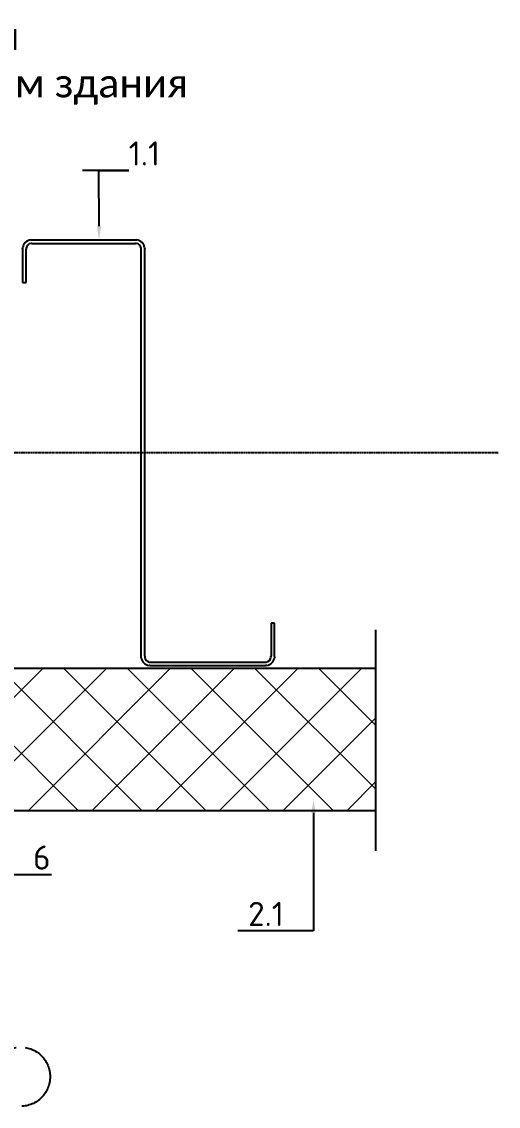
# Model space of a CAD drawing. Header units: millimetres. Extents: x -3689 to 2883575, y -702957 to -604547.
# Drawn here: x 2870582 to 2870918, y -666406 to -665642 of the extents above; entities that cross this region are included whole.
import ezdxf
from ezdxf import colors
from ezdxf.entities.mleader import LeaderData, LeaderLine
from ezdxf.math import Vec2, Vec3

# ---------------------------------------------------------------- set-up
doc = ezdxf.new("R2010")
doc.units = ezdxf.units.MM
doc.linetypes.add('CENTER', pattern=[50.800000000000004, 31.75, -6.35, 6.35, -6.35])
for name, color, linetype in [('A-DOOR-IDEN', 12, 'Continuous'), ('A-FLOR-IDEN', 14, 'Continuous'), ('S-GRID', 133, 'CENTER'), ('S-METL', 14, 'Continuous')]:
    doc.layers.add(name, color=color, linetype=linetype)
doc.styles.add('Calibri', font='calibri.ttf')
doc.styles.add('ЕСКД', font='isocpeur.ttf')

msp = doc.modelspace()

# ---------------------------------------------------------------- hatches: boundary and pattern name
at = {"lineweight": 0}
h = msp.add_hatch(dxfattribs=at)
h.set_pattern_fill('ANSI37', color=181, scale=10, angle=89.99999999999997, style=0)
h.set_pattern_definition([(134.9999999999999, (2871300.423298533, -666157.2262723127), (-22.4506403026729, -22.45064030267286), []), (225, (2871300.423298533, -666157.2262723127), (22.45064030267286, -22.4506403026729), [])])
edge = h.paths.add_edge_path()
edge.add_line((2870300.423298533, -666197.2262723127), (2870831.680241141, -666197.2262723127))
edge.add_line((2870831.680241141, -666195.0782184814), (2870831.680241141, -666097.2262723127))
edge.add_line((2870831.680241141, -666097.2262723127), (2870300.423298533, -666097.2262723127))
edge.add_line((2870300.423298533, -666097.2262723127), (2870300.423298533, -666195.5727541357))

# ---------------------------------------------------------------- linework, layer by layer
at = {"color": 5}
for p, q in [((2870831.680241141, -666097.2262723127), (2870300.423298533, -666097.2262723127)), ((2870300.423298533, -666197.2262723127), (2870831.680241141, -666197.2262723127))]:
    msp.add_line(p, q, dxfattribs=at)
at = {"color": 5, "lineweight": 0}
msp.add_line((2870831.680241141, -666197.2262723127), (2870831.680241141, -666097.2262723127), dxfattribs=at)
at = {"layer": 'S-GRID', "ltscale": 0.01}
msp.add_line((2870168.016987823, -665945.2025432113), (2870917.973690183, -665945.2025432113), dxfattribs=at)
at = {"layer": 'S-GRID'}
msp.add_circle((2870581.371226921, -666384.881048167), 20.86386980832669, dxfattribs=at)
at = {"layer": 'S-METL'}
for p, q in [((2870588.445726062, -665795.3199317218), (2870589.326583058, -665795.2569315861)), ((2870589.326583058, -665795.2569315861), (2870662.415870784, -665795.2569315861)), ((2870662.415870784, -665795.2569315861), (2870663.29672778, -665795.3199317218)), ((2870582.871226921, -665801.7122877229), (2870582.934227056, -665800.8314307272)), ((2870582.871226921, -665801.7122877229), (2870582.871226921, -665825.2569315861)), ((2870585.415101646, -665801.1881266431), (2870585.371226921, -665801.8015754493)), ((2870585.371226921, -665825.2569315861), (2870585.371226921, -665801.8015754493)), ((2870589.415870784, -665797.7569315861), (2870588.802421978, -665797.8008063106)), ((2870589.415870784, -665797.7569315861), (2870662.326583058, -665797.7569315861)), ((2870662.940031864, -665797.8008063106), (2870662.326583058, -665797.7569315861)), ((2870666.371226921, -665801.8015754493), (2870666.327352196, -665801.1881266431)), ((2870666.371226921, -666088.8015754493), (2870666.371226921, -665801.8015754493)), ((2870668.808226785, -665800.831430727), (2870668.871226921, -665801.7122877229)), ((2870668.871226921, -666088.7122877229), (2870668.871226921, -665801.7122877229)), ((2870582.871226921, -665825.2569315861), (2870585.371226921, -665825.2569315861)), ((2870760.371226921, -666065.2569315861), (2870757.871226921, -666065.2569315861)), ((2870757.871226921, -666065.2569315861), (2870757.871226921, -666088.7122877229)), ((2870760.371226921, -666088.8015754493), (2870760.371226921, -666065.2569315861)), ((2870666.434227056, -666089.682432445), (2870666.371226921, -666088.8015754493)), ((2870668.871226921, -666088.7122877229), (2870668.915101646, -666089.325736529)), ((2870672.302421978, -666092.7130568615), (2870672.915870784, -666092.7569315861)), ((2870672.915870784, -666092.7569315861), (2870753.826583058, -666092.7569315861)), ((2870753.826583058, -666092.7569315861), (2870754.440031864, -666092.7130568615)), ((2870757.827352196, -666089.325736529), (2870757.871226921, -666088.7122877229)), ((2870760.371226921, -666088.8015754493), (2870760.308226785, -666089.682432445)), ((2870672.826583058, -666095.2569315861), (2870671.945726062, -666095.1939314504)), ((2870672.826583058, -666095.2569315861), (2870753.915870784, -666095.2569315861)), ((2870754.79672778, -666095.1939314504), (2870753.915870784, -666095.2569315861))]:
    msp.add_line(p, q, dxfattribs=at)
at = {"layer": 'S-METL', "ltscale": 10}
msp.add_line((2870831.680241141, -666225.7242125627), (2870831.680241141, -666069.9880353513), dxfattribs=at)
at = {"layer": 'S-METL'}
for centre, radius, start, end in [((2870589.371226921, -665801.7569315861), 6.503192992111006, 98.18181817978014, 171.8181818202106), ((2870662.371226921, -665801.7569315861), 6.503192992112674, 8.181818179789367, 81.81818182021986), ((2870589.371226921, -665801.7569315861), 3.996807007888898, 98.18181817978014, 171.8181818202106), ((2870662.371226921, -665801.7569315861), 3.996807007883236, 8.181818179789367, 81.81818182021986), ((2870672.871226921, -666088.7569315861), 6.503192992112757, 188.1818181797894, 261.8181818202199), ((2870672.871226921, -666088.7569315861), 3.996807007889136, 188.1818181797894, 261.8181818202199), ((2870753.871226921, -666088.7569315861), 3.996807007889137, 278.1818181797801, 351.8181818202106), ((2870753.871226921, -666088.7569315861), 6.503192992117401, 278.1818181797801, 351.8181818202106)]:
    msp.add_arc(centre, radius, start, end, dxfattribs=at)

# ---------------------------------------------------------------- texts
at = {"layer": 'A-DOOR-IDEN', "linetype": 'ByBlock', "ltscale": 500, "insert": (2870472.844596121, -665670.8126104417), "char_height": 20, "width": 440.4091309375217, "attachment_point": 5, "style": 'Calibri'}
msp.add_mtext('Узлы крепления \\Pсэндвич-панелей по углам здания', dxfattribs=at)

# ---------------------------------------------------------------- leaders
at = {"layer": 'A-FLOR-IDEN'}
ml = msp.add_multileader_mtext('Standard', dxfattribs=at)
ml.set_content('1.1', color=256, style='ЕСКД')
ml.set_leader_properties()
ml.build(insert=Vec2(0, 0))
ml.multileader.update_dxf_attribs({"text_left_attachment_type": 6, "text_right_attachment_type": 6, "dogleg_length": 20.96987534605703, "arrow_head_size": 9.600000000000001})
ctx = ml.context
ctx.base_point, ctx.char_height, ctx.arrow_head_size, ctx.landing_gap_size, ctx.plane_origin, ctx.plane_x_axis, ctx.plane_y_axis = Vec3(2870657.622235803, -665746.326484744), 17, 9.600000000000001, 0, Vec3(2870777.438508841, -665771.7378250811), Vec3(1, -2.258681448315656e-12), Vec3(2.258681448315656e-12, 1)
ctx.left_attachment, ctx.right_attachment = 6, 6
notes = []
notes.append((ctx, [(1, (1, 1, 0), (2870636.652360457, -665746.326484744), (1, -2.258681448315656e-12), 20.96987534605703, [(0, [(2870636.700407093, -665795.2569315861)], 0, [])])]))
ctx.mtext.insert, ctx.mtext.text_direction, ctx.mtext.rotation, ctx.mtext.width, ctx.mtext.flow_direction = Vec3(2870657.622235803, -665725.926484744), Vec3(1, -2.258882650657248e-12), 6.283185307177328, 77.51149692218215, 5
ml = msp.add_multileader_mtext('Standard', dxfattribs=at)
ml.set_content('2.1', color=256, style='ЕСКД')
ml.set_leader_properties()
ml.build(insert=Vec2(0, 0))
ml.multileader.update_dxf_attribs({"text_left_attachment_type": 6, "text_right_attachment_type": 6, "dogleg_length": 20.96987534605703, "arrow_head_size": 9.600000000000001})
ctx = ml.context
ctx.base_point, ctx.char_height, ctx.arrow_head_size, ctx.landing_gap_size, ctx.plane_origin, ctx.plane_x_axis, ctx.plane_y_axis = Vec3(2870744.777525167, -666282.1006799543), 17, 9.600000000000001, 0, Vec3(2870647.061252129, -666256.6893396172), Vec3(1, -2.258681448315656e-12), Vec3(2.258681448315656e-12, 1)
ctx.left_attachment, ctx.right_attachment, ctx.text_align_type = 6, 6, 2
notes.append((ctx, [(1, (1, 1, 0), (2870787.847400513, -666282.1006799543), (-1, 2.258681448315656e-12), 20.96987534605703, [(0, [(2870787.799353877, -666189.4876827097)], 0, [])])]))
ctx.mtext.insert, ctx.mtext.text_direction, ctx.mtext.rotation, ctx.mtext.width, ctx.mtext.alignment, ctx.mtext.flow_direction = Vec3(2870766.877525167, -666261.7006799543), Vec3(1, -2.258882650657248e-12), 6.283185307177328, 77.51149692218215, 3, 5
ml = msp.add_multileader_mtext('Standard', dxfattribs=at)
ml.set_content('6', color=256, style='ЕСКД')
ml.set_leader_properties()
ml.build(insert=Vec2(0, 0))
ml.multileader.update_dxf_attribs({"text_left_attachment_type": 6, "text_right_attachment_type": 6, "dogleg_length": 20.96987534605703, "arrow_head_size": 9.600000000000001})
ctx = ml.context
ctx.base_point, ctx.char_height, ctx.arrow_head_size, ctx.landing_gap_size, ctx.plane_origin = Vec3(2870590.229632858, -666242.3793906529), 17, 9.600000000000001, 0, Vec3(2870559.217020794, -666173.0662756284)
ctx.left_attachment, ctx.right_attachment = 6, 6
notes.append((ctx, [(0, (1, 1, 0), (2870569.259757512, -666242.3793906529), (1, 0), 20.96987534605703, [(0, [(2870517.585428325, -666199.9135640793)], 0, [])])]))
ctx.mtext.insert, ctx.mtext.width, ctx.mtext.flow_direction = Vec3(2870590.229632858, -666221.9793906529), 77.51149692218215, 5
for ctx, leaders in notes:
    for number, flags, end, landing, length, lines in leaders:
        leader = LeaderData()
        leader.index, (leader.has_last_leader_line, leader.has_dogleg_vector, leader.attachment_direction) = number, flags
        leader.last_leader_point, leader.dogleg_vector, leader.dogleg_length = Vec3(end), Vec3(landing), length
        for number, points, colour, breaks in lines:
            line = LeaderLine()
            line.index, line.vertices, line.color, line.breaks = number, Vec3.list(points), colors.encode_raw_color(colour), breaks
            leader.lines.append(line)
        ctx.leaders.append(leader)

doc.saveas('drawing.dxf')
